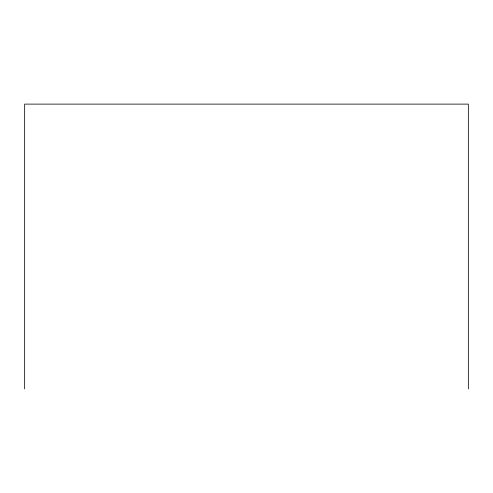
<?xml version="1.0" encoding="UTF-8"?>
<svg xmlns="http://www.w3.org/2000/svg" width="493" height="493" viewBox="0 0 493 493"><rect width="100%" height="100%" fill="white"/><g stroke="black" fill="none" stroke-linecap="round" stroke-linejoin="round"><path stroke-width="0.74" d="M468.35 388.885L468.35 104.115L24.65 104.115L24.65 388.885"/></g></svg>
